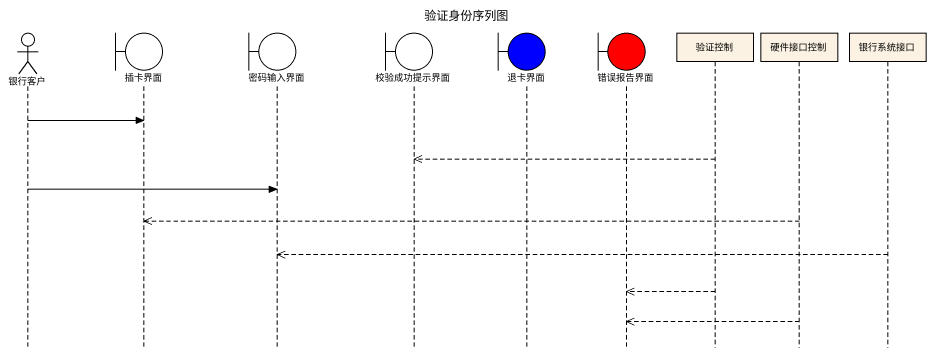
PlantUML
@startuml
title 验证身份序列图
hide footbox
actor 银行客户
boundary 插卡界面
boundary 密码输入界面
boundary 校验成功提示界面
boundary 退卡界面 #0000FF
boundary 错误报告界面 #FF0000
participant 验证控制
participant 硬件接口控制
participant 银行系统接口

银行客户 -> 插卡界面
验证控制 -->> 校验成功提示界面
银行客户 -> 密码输入界面
硬件接口控制 -->> 插卡界面
银行系统接口 -->> 密码输入界面
验证控制 -->> 错误报告界面
硬件接口控制 -->> 错误报告界面
@enduml
